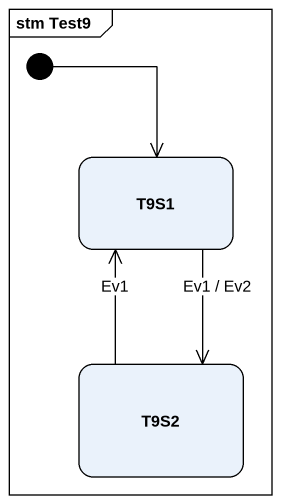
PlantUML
@startuml
mainframe stm Test9
hide empty description
state T9S1
state T9S2
[*] --> T9S1
T9S1 --> T9S2 : Ev1 / Ev2
T9S2 -up-> T9S1 : Ev1
@enduml
